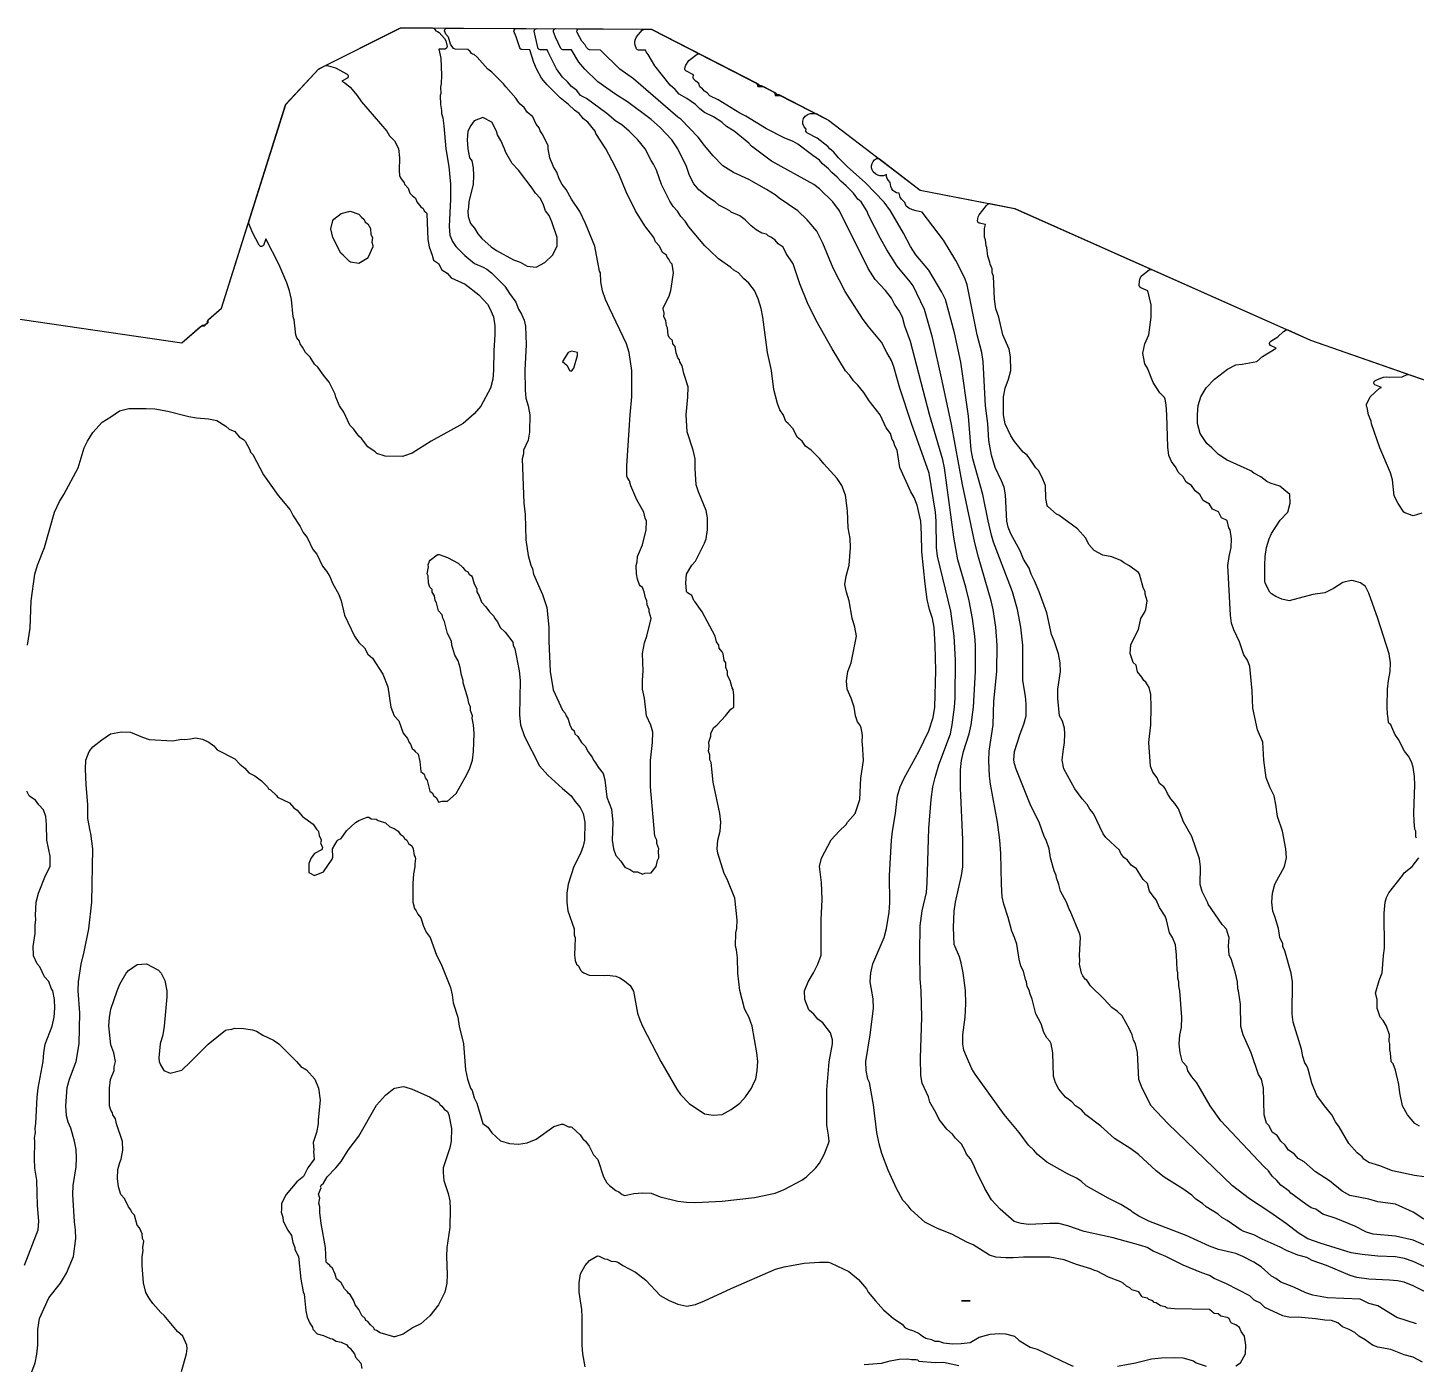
# Model space of a CAD drawing. Header units: millimetres. Extents: x 0 to 1688, y 0 to 1207.
# Drawn here: x 196.6 to 588.4, y 829.6 to 1206.6 of the extents above; entities that cross this region are included whole.
import ezdxf

# ---------------------------------------------------------------- set-up
doc = ezdxf.new("R2010")
doc.units = ezdxf.units.MM
doc.layers.add('CONTOUR_1m', color=8, linetype='Continuous')
doc.layers.add('CONTOUR_5m_INDEX', color=1, linetype='Continuous')

msp = doc.modelspace()

# ---------------------------------------------------------------- linework, layer by layer
at = {"layer": 'CONTOUR_1m'}
for points, elevation in [([(170.4, 1127.9), (240, 1117.81), (245.58, 1122.6), (245.86, 1122.72), (246.47, 1122.73), (247.27, 1123.54), (247.3, 1123.92), (247.48, 1124.23), (251.28, 1127.5), (269.31, 1184.9), (278.68, 1195.03), (301.67, 1206.57), (301.94, 1206.65), (372.46, 1206.27), (402.59, 1190.84), (402.82, 1190.65), (402.95, 1190.43), (403.56, 1190.34), (407.65, 1188.24), (407.95, 1187.96), (408.36, 1187.87), (422.5, 1180.62), (448.38, 1160.88), (475, 1155.7), (558.56, 1118.54), (672.82, 1078.62)], 524.3), ([(170.41, 1127.89), (240, 1117.81), (245.34, 1122.39), (245.69, 1122.52), (246.47, 1122.52), (247.48, 1123.54), (247.5, 1124.04), (247.69, 1124.41), (251.28, 1127.5), (269.41, 1185.07), (278.74, 1195.06), (301.74, 1206.6), (302.01, 1206.65), (310.74, 1206.6), (311.2, 1206.45), (311.72, 1205.82), (312.23, 1205.59), (312.64, 1205.28), (314.16, 1203.59), (314.5, 1202.94), (314.88, 1201.38), (314.75, 1200.9), (314.34, 1200.62), (312.52, 1200.59), (313.14, 1198.05), (313.27, 1193.25), (313.23, 1190.81), (313.04, 1190), (313.09, 1188.13), (312.96, 1187.5), (313.03, 1185.03), (313.32, 1183.32), (313.31, 1182.5), (313.7, 1181.2), (313.98, 1179), (314.56, 1172.51), (315.39, 1167.53), (315.82, 1162.53), (315.86, 1158.34), (315.52, 1150.54), (315.66, 1148.16), (316.39, 1146.39), (317.39, 1144.92), (319.93, 1142.45), (322.65, 1140.15), (325.03, 1139.14), (326.11, 1138.54), (327.46, 1137.54), (331.23, 1133.73), (332.51, 1131.67), (334.27, 1129.23), (335, 1127.25), (335.87, 1125.81), (336.6, 1124.19), (337.03, 1122.5), (337.16, 1117.19), (336.87, 1110.01), (336.91, 1104.43), (337.14, 1102.14), (337.8, 1099.95), (338.22, 1097.43), (338.11, 1092.55), (337.74, 1090.32), (336.47, 1087.5), (336.41, 1086.41), (336.05, 1085), (336.55, 1072.51), (336.92, 1069.38), (337.14, 1062.16), (337.76, 1057.79), (338.5, 1055), (338.95, 1053.96), (339.29, 1052.48), (341.77, 1046.81), (343.08, 1043.08), (343.6, 1037.54), (343.57, 1033.56), (344, 1025.02), (344.87, 1019.87), (347.49, 1014.1), (348.17, 1013.27), (348.47, 1012.5), (349.06, 1011.61), (349.52, 1010), (350, 1008.98), (350.71, 1008.27), (350.98, 1007.5), (351.76, 1006.72), (352.81, 1005), (353.91, 1003.91), (354.59, 1002.5), (355.83, 1000.83), (356.2, 1000), (356.8, 999.31), (357.5, 998.06), (358.91, 996.31), (359.44, 994.44), (360, 989.63), (361.28, 986.17), (361.69, 982.5), (361.45, 977.5), (361.87, 975), (362.5, 973.15), (363.92, 971.49), (365, 969.86), (366.63, 969.13), (367.5, 968.49), (368.64, 968.53), (370, 967.84), (370.68, 968.11), (372.5, 968.26), (373.91, 970), (374.26, 971.73), (374.65, 972.5), (374.51, 974.42), (374.66, 975), (374.1, 976.5), (374.1, 977.5), (373.48, 978.6), (372.25, 992.46), (372.33, 999.97), (372.81, 1004.99), (372.93, 1007.94), (372.39, 1009.89), (371.17, 1012.54), (370.58, 1017.48), (370.03, 1020.02), (370, 1022.47), (370.2, 1025.22), (370.07, 1030.13), (370.59, 1033.09), (371.25, 1035.02), (372.5, 1040), (371.95, 1041.9), (371.94, 1042.5), (371.37, 1043.81), (371.25, 1045), (370.87, 1045.87), (370.49, 1047.5), (370, 1048.73), (369.4, 1049.23), (369.23, 1049.48), (368.6, 1051.09), (368.31, 1052.56), (368.22, 1054.96), (368.52, 1056.02), (368.58, 1057.5), (370, 1060.76), (371.07, 1065), (371.13, 1067.5), (370.79, 1068.29), (370.42, 1070), (368.47, 1073.52), (366.76, 1077.46), (366.33, 1078.83), (365.67, 1079.88), (365.6, 1080.15), (365.58, 1083.11), (366.52, 1097.49), (367.02, 1102.52), (367, 1110), (366.24, 1115.02), (365.54, 1117.51), (360.72, 1127.51), (359.61, 1129.97), (358.73, 1132.43), (358.32, 1134.97), (358.14, 1137.5), (357.93, 1138.03), (356.58, 1145.02), (353.93, 1151.42), (352.32, 1154.82), (350.02, 1158.26), (348.52, 1161.02), (347.39, 1162.47), (346.54, 1164.03), (345.87, 1165.87), (344.88, 1167.38), (343.89, 1170), (343.4, 1172.5), (343.39, 1173.39), (341.76, 1176.74), (341.2, 1177.54), (340.9, 1178.4), (339.99, 1179.47), (339.06, 1181.56), (337.53, 1182.84), (336.68, 1184.18), (335.51, 1185.06), (335, 1185.65), (334.32, 1186.82), (331.44, 1189.95), (330.84, 1190.87), (327.51, 1194.09), (326.36, 1195), (323.39, 1198.39), (322.5, 1199.12), (322.02, 1199.24), (321.77, 1199.39), (321.36, 1200), (320.79, 1200.55), (317.2, 1200.57), (316.74, 1200.81), (315.84, 1201.98), (315.26, 1204), (314.52, 1204.84), (314.17, 1205.82), (314.22, 1206.11), (314.39, 1206.36), (314.63, 1206.53), (314.92, 1206.58), (372.39, 1206.28), (372.66, 1206.2), (402.5, 1190.88), (402.74, 1190.7), (402.89, 1190.37), (403.68, 1190.28), (407.54, 1188.3), (407.9, 1187.9), (408.48, 1187.81), (422.5, 1180.62), (448.38, 1160.88), (475, 1155.7), (558.56, 1118.54), (672.74, 1078.65)], 529.3), ([(196.48, 1032.48), (197.26, 1037.24), (197.5, 1044.96), (198.58, 1052.5), (199.33, 1055.03), (201.31, 1060.02), (204.09, 1070), (205.54, 1073.02), (206.76, 1075.01), (210.76, 1082.48), (212.5, 1088.19), (213.41, 1090.03), (214.94, 1092.45), (217.54, 1095.41), (220.01, 1096.91), (222.44, 1098.59), (225.08, 1099.21), (229.97, 1099.28), (232.46, 1099.14), (236.08, 1098.53), (242, 1096.98), (244.14, 1096.62), (247.54, 1096.33), (249.93, 1095.89), (252.5, 1094.3), (253.4, 1093.4), (255.02, 1092.77), (256.26, 1091.26), (257.46, 1090.53), (257.87, 1090.06), (259.23, 1087.57), (259.44, 1086.94), (260.05, 1086.25), (263.05, 1080.51), (267.22, 1074.74), (270.64, 1070.69), (271.48, 1068.94), (273.41, 1065.98), (274.27, 1064.27), (275.4, 1062.86), (276.97, 1059.47), (278.1, 1058.1), (279.77, 1054.77), (280.9, 1053.33), (281.77, 1051.85), (282.56, 1049.98), (284.31, 1046.74), (284.98, 1044.95), (285.93, 1040.93), (288.77, 1035), (290, 1033.27), (291.62, 1031.68), (292.5, 1029.95), (293.84, 1028.79), (296.75, 1024.25), (298.18, 1020.73), (298.99, 1015), (299.99, 1012.52), (301.25, 1011.15), (302.5, 1007.63), (303.72, 1006.17), (304.22, 1005), (304.6, 1004.51), (305, 1003.32), (305.49, 1002.99), (305.85, 1002.5), (306.72, 1001.68), (307.17, 999.64), (307.5, 996.79), (308.43, 996.04), (308.55, 995.79), (308.68, 995), (309.29, 994.25), (310, 991.25), (310.7, 990.8), (311.16, 990), (311.88, 989.44), (312.5, 988.17), (313.51, 988.46), (315, 988.43), (317.48, 990.63), (320, 995.11), (321.19, 997.48), (322.06, 1000), (322.37, 1002.52), (322.49, 1007.51), (322.36, 1010), (321.96, 1011.91), (322.02, 1012.5), (321.51, 1014), (321.52, 1015), (321.04, 1016.07), (320.77, 1017.52), (319.47, 1021.84), (319.44, 1022.5), (318.99, 1024.04), (318.62, 1026.15), (318.04, 1028.04), (317.07, 1029.69), (316.22, 1032.5), (316.13, 1033.63), (315.01, 1035.79), (314.15, 1039.15), (313.65, 1040.08), (313.53, 1041.03), (312.47, 1042.19), (311.87, 1044.37), (311.49, 1045.08), (311.36, 1046.36), (310.71, 1047.47), (310.66, 1048.16), (310, 1048.85), (309.68, 1049.92), (309.53, 1052.03), (309.29, 1052.62), (309.61, 1054.61), (309.52, 1055.14), (309.92, 1056.21), (310.12, 1056.49), (312.06, 1057.94), (312.32, 1058.04), (312.61, 1058.04), (315, 1057.21), (317.98, 1055.58), (319.38, 1054.43), (320, 1053.55), (320.75, 1053.14), (321.16, 1052.5), (321.77, 1052), (321.94, 1051.75), (322.5, 1049.79), (323.26, 1048.33), (323.27, 1047.5), (323.91, 1046.42), (324.6, 1044.6), (325.81, 1043.31), (326.84, 1041.84), (328.11, 1040.67), (328.37, 1040), (329.08, 1039.08), (329.86, 1037.5), (331.24, 1036.16), (333.4, 1033.36), (333.53, 1032.5), (334.02, 1031.41), (335.25, 1025.2), (335.48, 1022.46), (335.3, 1012.77), (335.62, 1010), (336.71, 1006.69), (340.97, 998.47), (343.34, 995.81), (347.49, 992), (349.93, 989.98), (350.92, 988.42), (352.48, 986.65), (353.3, 984.97), (353.76, 982.5), (353.7, 977.42), (353.3, 975.77), (352.51, 973.72), (350.65, 969.99), (349.05, 965), (348.66, 962.5), (348.72, 959.98), (349, 957.5), (350.72, 952.46), (350.78, 950.78), (351.07, 949.92), (350.89, 944.98), (351, 943.5), (351.45, 942.5), (351.97, 941.97), (352.5, 940.78), (352.89, 940.41), (353.48, 940), (354.98, 939.38), (359.22, 939.24), (360.04, 939.39), (362.46, 939.13), (363.64, 938.64), (364.96, 937.82), (366.53, 936.48), (367.49, 934.9), (368.65, 928.62), (369.25, 926.77), (370.03, 925.01), (375.23, 915.01), (379.72, 907.25), (380.79, 905.75), (383.19, 903.16), (387.5, 900.24), (390, 899.84), (392.5, 900.02), (395.01, 901.5), (397.5, 903.25), (399.08, 905.02), (400.83, 907.5), (401.33, 908.82), (401.99, 910), (402.41, 912.48), (402.56, 915), (402.25, 917.49), (401.02, 925), (400.08, 927.58), (399.15, 929.15), (398.85, 929.97), (397.52, 935.06), (396.97, 939.97), (396.8, 944.31), (396.56, 946.56), (396.29, 947.54), (396.37, 951.29), (396.63, 952.5), (396.74, 955), (396.09, 961.1), (393.96, 966.42), (393.04, 968.04), (391.25, 973.82), (391.11, 975), (391.33, 977.44), (391.96, 980), (392.16, 982.52), (391.84, 985.01), (390.01, 993.81), (389.43, 999.41), (389.07, 1000.08), (389.04, 1001.54), (388.7, 1002.54), (388.85, 1003.85), (388.75, 1005.1), (389.31, 1006.81), (389.36, 1007.57), (389.93, 1008.94), (390.09, 1009.18), (391.09, 1010.02), (393.47, 1012.49), (395, 1014.38), (395.81, 1015), (395.83, 1018.36), (395.62, 1020), (395.32, 1020.44), (394.81, 1022.5), (394.02, 1023.95), (393.98, 1025), (393.59, 1026.16), (393.59, 1027.5), (393.1, 1028.17), (392.8, 1030), (392.5, 1030.62), (391.67, 1031.59), (391.61, 1032.5), (390.93, 1033.43), (390.52, 1035), (386.87, 1041.84), (384.8, 1044.77), (384.49, 1045.08), (383.97, 1046.47), (382.71, 1047.19), (382.51, 1047.41), (382.4, 1047.68), (382.27, 1050.04), (382.43, 1052.46), (383.93, 1055), (385, 1056.2), (387.51, 1061.22), (387.96, 1062.5), (388.37, 1065), (388.37, 1068.35), (387.99, 1070.49), (385.81, 1075.76), (385.22, 1077.71), (384.88, 1082.35), (384.87, 1085.02), (384.31, 1087.52), (382.66, 1092.66), (382.32, 1097.5), (382.87, 1102.48), (382.88, 1105.38), (381.67, 1109.11), (381.24, 1111.24), (380.55, 1112.44), (380.45, 1112.95), (379.99, 1113.56), (379.5, 1114.93), (379.22, 1116.72), (378.57, 1117.48), (378.46, 1118.46), (377.58, 1119.31), (377.31, 1119.92), (377.05, 1122.03), (376.77, 1122.6), (376.61, 1124.11), (376.07, 1125.08), (376.11, 1126.11), (375.87, 1127.32), (375.9, 1127.6), (377.51, 1130.89), (378.04, 1132.5), (378.44, 1134.99), (378.76, 1137.5), (378.38, 1140), (377.89, 1140.44), (377.5, 1141.39), (376.98, 1141.91), (376.77, 1142.5), (375.68, 1143.28), (374.85, 1145), (373.74, 1146.24), (373.24, 1147.5), (370.71, 1150.77), (368.07, 1154.97), (365.4, 1160.36), (363.55, 1164.99), (362.36, 1167.49), (359.64, 1172.49), (356.88, 1176.84), (356.66, 1177.5), (354.58, 1180), (353.4, 1180.94), (352.2, 1182.5), (350.86, 1183.43), (349.13, 1185.01), (346.78, 1186.85), (343.11, 1190.56), (341.54, 1192.44), (340.14, 1195.09), (339.4, 1196.86), (338.23, 1200.46), (336.06, 1200.48), (335.79, 1200.56), (335.56, 1200.74), (335.43, 1200.99), (334.41, 1204.1), (333.77, 1205.72), (333.83, 1206.01), (333.99, 1206.26), (334.24, 1206.42), (334.53, 1206.48), (372.39, 1206.28), (372.66, 1206.2), (402.43, 1190.92), (402.7, 1190.69), (402.84, 1190.32), (403.53, 1190.3), (403.79, 1190.22), (407.52, 1188.3), (407.73, 1188.1), (407.84, 1187.84), (408.6, 1187.75), (422.5, 1180.62), (448.38, 1160.88), (475, 1155.7), (558.56, 1118.54), (672.67, 1078.68)], 534.3), ([(196.74, 824.93), (198.64, 830), (199.11, 832.49), (199.41, 835.02), (199.39, 839.39), (199.86, 842.53), (202.5, 848.33), (205.79, 852.48), (207.51, 855.28), (209.46, 860), (210.09, 865.06), (210.06, 867.54), (209.77, 869.8), (209.3, 877.53), (209.38, 880.05), (210.24, 885.26), (210.33, 887.82), (210.18, 890.15), (209.71, 892.51), (208.7, 896.17), (207.98, 897.91), (207.52, 899.69), (207.28, 902.5), (207.68, 907.68), (208.37, 910.02), (210.22, 915), (211.07, 920), (211.23, 928.71), (210.81, 934.96), (210.9, 937.46), (211.62, 942.46), (212.5, 945.94), (213.82, 952.48), (214.6, 959.98), (214.91, 974.97), (214.39, 979.36), (214.14, 980.07), (213.56, 983.56), (213.55, 987.52), (213.06, 993.04), (212.86, 997.52), (212.94, 1000.06), (213.89, 1002.46), (214.95, 1003.76), (217.48, 1005.77), (219.93, 1007.44), (223.02, 1008.01), (225.55, 1007.95), (228.96, 1006.48), (230.86, 1005.86), (237.5, 1005.44), (239.96, 1005.96), (240.88, 1005.89), (242.47, 1006.01), (243.88, 1006.29), (245.92, 1005.96), (247.63, 1005.13), (249.05, 1004.09), (250, 1002.95), (254.99, 1000.44), (256.42, 998.92), (257.8, 997.8), (258.95, 996.45), (260.64, 995.63), (262.53, 994.16), (264.17, 992.55), (264.46, 991.96), (265.02, 991.66), (266.78, 990.07), (267.05, 989.55), (270.43, 987.97), (271.6, 986.6), (272.55, 985.88), (274.11, 984.11), (277.08, 981.98), (278.02, 980.56), (278.48, 980.12), (278.62, 979.88), (278.82, 978.82), (279.38, 977.57), (279.37, 977.28), (279.17, 976.67), (279.75, 975.39), (279.68, 975.03), (279.46, 974.74), (277.5, 973.73), (276.58, 972.5), (275.86, 970.86), (275.88, 968.38), (277.5, 967.5), (280, 968.52), (282.5, 972.1), (282.69, 972.7), (282.54, 974.99), (283.92, 977.29), (284.2, 977.56), (285, 977.9), (286.46, 980.06), (289.04, 982.48), (289.97, 983), (292.35, 983.99), (292.77, 983.92), (293.47, 983.47), (294.91, 983.36), (295.48, 982.98), (297.49, 982.33), (298.74, 981.25), (300, 980.75), (301.07, 980.02), (301.69, 979.19), (302.49, 978.62), (302.92, 977.92), (303.49, 977.46), (304.01, 976.51), (304.98, 975.82), (305.35, 975.03), (305.6, 973.1), (305.87, 972.66), (305.94, 972.31), (305.75, 970.75), (305.83, 969.96), (305.45, 967.93), (305.22, 965.23), (305.25, 959.98), (305.69, 958.19), (306.19, 957.5), (306.59, 956.59), (307.5, 955.57), (308.21, 953.24), (308.98, 951.51), (310.11, 949.96), (311.9, 945.02), (313.26, 942.46), (315.88, 935.88), (316.31, 933.78), (316.57, 931.57), (317.89, 927.5), (318.27, 924.98), (319.49, 920), (320.13, 912.65), (320.61, 909.99), (321.46, 907.5), (321.94, 906.85), (322.5, 904.8), (323.28, 903.29), (325, 897.49), (326.4, 896.46), (327.5, 894.86), (330, 892.67), (332.52, 891.85), (335, 891.74), (337.5, 892.06), (340, 893.1), (344.97, 896.67), (347.21, 897.35), (347.64, 897.35), (349.11, 896.61), (349.81, 896.56), (350.08, 896.46), (352.47, 894.32), (353.18, 893.18), (353.93, 892.5), (355, 891.14), (356.22, 888.72), (357.39, 887.39), (358.99, 882.5), (360, 880.77), (360.69, 879.99), (362.5, 878.65), (363.39, 878.28), (364.25, 877.5), (365, 877.25), (367.55, 877.76), (370.04, 877.94), (372.43, 877.85), (375.02, 876.85), (379.97, 875.59), (382.48, 875.31), (384.99, 875.28), (392.51, 875.58), (401.66, 876.67), (407.5, 877.88), (409.98, 878.87), (415, 881.51), (416.34, 882.52), (418.95, 885), (420, 886.37), (421.33, 888.82), (422.51, 891.85), (422.66, 892.5), (422.5, 894.22), (422.03, 897.09), (422.09, 907.06), (422.72, 914.96), (423.66, 919.98), (423.61, 921.11), (423.06, 923.06), (420.92, 925.9), (419.5, 926.95), (418.36, 928.36), (417.14, 929.36), (416.95, 929.6), (415.81, 932.5), (415.74, 934.92), (416.78, 937.46), (418.27, 939.99), (419.46, 942.49), (420.41, 945), (420.43, 954.98), (420.69, 960.71), (420.58, 965.56), (420, 970), (420.55, 972.41), (423.23, 977.52), (425.49, 979.98), (427.5, 981.85), (427.91, 982.56), (430, 985), (431.4, 988.9), (431.61, 994.95), (432.39, 999.9), (432.14, 1004.62), (431.97, 1005.12), (432.07, 1007.07), (431.7, 1009.18), (431.37, 1010), (430.7, 1010.8), (430.14, 1012.56), (429.78, 1015.02), (428.94, 1017.49), (427.83, 1020.04), (427.57, 1022.4), (427.97, 1025), (428.93, 1027.52), (430.42, 1035), (429.98, 1037.52), (429.17, 1040.05), (428.35, 1044.97), (427.55, 1047.46), (427.14, 1049.56), (427.51, 1051.97), (428.32, 1055), (428.77, 1060), (428.59, 1062.52), (428.06, 1065.61), (427.87, 1070.35), (427.33, 1074.83), (426.29, 1077.5), (425, 1079.45), (421.18, 1083.63), (420, 1085.18), (417.59, 1087.48), (416.07, 1088.57), (415.11, 1090), (413.69, 1091.19), (412.5, 1093.54), (411.17, 1094.99), (410.48, 1095.57), (409.82, 1097.32), (408.8, 1098.84), (408.14, 1100.68), (407.07, 1104.63), (406.39, 1109.98), (405.29, 1115.03), (404.03, 1124.99), (403.55, 1127.48), (402.71, 1130.17), (401.6, 1132.5), (400, 1134.62), (398.51, 1135.94), (397.16, 1137.5), (395.8, 1138.25), (394.99, 1139.02), (391.47, 1141.47), (388.98, 1143.95), (387.6, 1145.1), (383.08, 1150.51), (382.06, 1152.06), (380.87, 1153.37), (379.9, 1154.9), (378.69, 1156.19), (377.75, 1157.7), (375.37, 1162.46), (373.96, 1166.44), (373.18, 1168.18), (372.48, 1169.23), (370.75, 1172.5), (368.72, 1174.99), (366.27, 1177.49), (364.24, 1179.24), (362.5, 1180.31), (359.97, 1182.49), (354.25, 1186.72), (352.52, 1187.57), (351.46, 1188.97), (350, 1190.11), (348.87, 1191.4), (347.45, 1192.71), (345.78, 1195.05), (343.28, 1199.91), (343.13, 1200.44), (341.11, 1200.45), (340.83, 1200.53), (340.61, 1200.72), (340.45, 1201.04), (339.46, 1205.68), (339.51, 1205.97), (339.67, 1206.22), (339.92, 1206.39), (340.21, 1206.45), (372.32, 1206.29), (372.6, 1206.23), (402.36, 1190.96), (402.67, 1190.67), (402.78, 1190.26), (403.63, 1190.25), (403.9, 1190.17), (407.44, 1188.34), (407.69, 1188.09), (407.79, 1187.78), (408.45, 1187.77), (408.72, 1187.69), (422.5, 1180.62), (448.38, 1160.88), (475, 1155.7), (558.56, 1118.54), (672.6, 1078.7)], 539.3), ([(590.15, 830.19), (587.5, 831.58), (584.96, 832.29), (581.24, 833.72), (577.55, 834.47), (576.04, 834.99), (573.97, 836.45), (572.12, 837.5), (570.99, 838.52), (569.43, 839.43), (567.51, 840.15), (566.27, 841.27), (564.42, 841.92), (562.54, 842), (559.92, 842.43), (555.02, 842.88), (552.82, 842.83), (550.74, 843.24), (545.67, 845.62), (544.37, 846.87), (542.6, 847.7), (541.41, 848.91), (534.85, 852.33), (531.33, 853.83), (530, 854.68), (527.85, 855.39), (522.55, 857.59), (517.71, 860), (514.12, 861.55), (512.48, 862.52), (510.62, 863.13), (502.81, 865.3), (494.64, 867.1), (490.01, 868.62), (487.5, 869.28), (484.99, 869.33), (479.05, 869.05), (476.89, 869.34), (474.9, 869.86), (470.94, 873.4), (468.49, 875.98), (466.66, 879.19), (464.18, 884.15), (463.43, 885.96), (462.55, 887.55), (461.41, 888.9), (461, 890), (460.01, 891.65), (458.36, 893.35), (457.5, 894.53), (455.93, 895.93), (453.72, 898.67), (452.89, 900.42), (451.1, 903.55), (450.7, 905.01), (448.98, 908.93), (448.61, 911.05), (448.46, 915.98), (448.87, 927.51), (448.65, 934.99), (448.36, 938.39), (448.25, 945.76), (448.36, 953.32), (448.92, 957.54), (450.19, 962.71), (450.39, 965.4), (450.79, 980.77), (451.44, 988.96), (451.98, 992.47), (452.6, 995.11), (453.65, 998.67), (456.92, 1007.5), (457.41, 1009.99), (458.1, 1014.98), (458.24, 1017.49), (458.31, 1028.3), (457.98, 1035.01), (457.06, 1042.04), (453.27, 1057.55), (453.02, 1060.03), (452.91, 1067.49), (452.73, 1069.98), (450.95, 1080.98), (445.96, 1095.01), (442.66, 1104.98), (440.99, 1110.97), (440.29, 1112.79), (438.95, 1115.03), (437.5, 1117.98), (433.73, 1122.48), (432.15, 1124.62), (427.21, 1132.26), (423.85, 1138.81), (420.91, 1145.9), (419.22, 1149.25), (416.5, 1152.48), (413.82, 1154.99), (408.61, 1158.56), (407.48, 1159.5), (404.99, 1161.07), (400.01, 1163.8), (395.75, 1165.82), (392.73, 1167.73), (389.98, 1170.49), (387.52, 1173.42), (385.77, 1175.81), (380.85, 1180.85), (379.96, 1181.43), (367.52, 1192.29), (363.66, 1195), (358.18, 1200.36), (355.12, 1200.38), (354.68, 1200.58), (354.24, 1201.11), (353.84, 1201.82), (352.89, 1202.83), (351.58, 1205.36), (351.53, 1205.72), (351.62, 1206), (351.81, 1206.22), (352.14, 1206.38), (372.32, 1206.29), (372.6, 1206.23), (402.22, 1191.03), (402.56, 1190.68), (402.66, 1190.15), (403.84, 1190.14), (404.11, 1190.06), (407.3, 1188.42), (407.58, 1188.1), (407.67, 1187.67), (408.68, 1187.66), (408.95, 1187.58), (422.5, 1180.62), (448.38, 1160.88), (475, 1155.7), (558.56, 1118.54), (672.47, 1078.75)], 549.3), ([(588.42, 841), (582.93, 842.82), (577.5, 846.08), (575, 846.73), (572.5, 847.95), (563.31, 848.31), (559.17, 849.12), (557.21, 849.71), (553.85, 851.33), (550.17, 852.72), (548.76, 853.76), (547.48, 854.44), (544.57, 857.09), (542.49, 858.4), (539.4, 860), (537.5, 860.85), (532.55, 862.02), (530.02, 862.96), (523.4, 865.92), (512.89, 869.99), (510.04, 871.38), (508.31, 872.48), (507.9, 872.92), (505.01, 874.66), (501.43, 876.46), (495.27, 879.96), (493.77, 881.23), (492.52, 882.06), (489.98, 883.28), (484.13, 886.63), (481.38, 888.88), (480.46, 890.02), (478.96, 891.46), (476.32, 895.01), (472.05, 900.03), (463.94, 911.46), (462.97, 912.97), (461.42, 916.39), (460.73, 918.22), (460.41, 919.93), (460.4, 922.55), (461.1, 927.48), (461.31, 931.29), (461.22, 935.02), (460.54, 939.99), (459.99, 942.81), (459.48, 944.51), (457.99, 947.98), (457.78, 952.82), (458, 957.46), (458.36, 959.97), (460.09, 967.48), (460.38, 969.98), (460.42, 977.51), (459.76, 992.24), (459.81, 997.34), (460.06, 999.95), (460.62, 1002.47), (462.19, 1007.48), (462.73, 1009.99), (463.42, 1014.99), (464.01, 1025.01), (463.97, 1032.49), (463.8, 1034.99), (463.15, 1040.01), (462.25, 1045.01), (461.3, 1048.81), (458.98, 1056.54), (457.91, 1062.92), (455.21, 1082.49), (454.75, 1084.73), (450.97, 1097.51), (445.65, 1118.13), (444.09, 1122.47), (443.38, 1125), (442.5, 1126.78), (441.15, 1128.65), (440.32, 1130.32), (438.59, 1132.51), (435.68, 1135.68), (433.74, 1138.69), (425.58, 1154.99), (423.77, 1157.5), (420.02, 1161.23), (418.36, 1162.48), (406.46, 1169.03), (400.83, 1173.23), (399.99, 1174.14), (395.88, 1177.48), (393.76, 1178.76), (392.39, 1180), (390.02, 1181.51), (387.5, 1182.77), (386.22, 1183.78), (384.99, 1185.03), (382.51, 1186.73), (380.4, 1187.95), (379.24, 1189.21), (377.83, 1190.43), (373.47, 1195.89), (371.61, 1199.08), (371.03, 1199.84), (370.92, 1200.29), (368.88, 1200.32), (368.61, 1200.43), (368.37, 1200.71), (367.95, 1201.76), (367.85, 1202.23), (367.85, 1202.78), (368.01, 1203.41), (368.37, 1204.05), (369.95, 1206.01), (370.39, 1206.28), (372.32, 1206.29), (372.66, 1206.2), (402.15, 1191.07), (402.48, 1190.71), (402.6, 1190.1), (403.94, 1190.09), (404.21, 1190.01), (407.23, 1188.45), (407.51, 1188.14), (407.61, 1187.61), (408.79, 1187.6), (409.06, 1187.52), (422.5, 1180.62), (448.38, 1160.88), (475, 1155.7), (558.56, 1118.54), (672.4, 1078.77)], 554.3), ([(596.99, 847.03), (587.51, 851.74), (585, 852.73), (583.11, 853.13), (580.86, 853.35), (574.97, 853.63), (571.63, 854.07), (569.68, 854.61), (563.04, 857.49), (558.96, 858.87), (557.5, 859.68), (554.97, 860.42), (551.75, 861.68), (549.98, 862.68), (544.9, 864.87), (542.52, 866.08), (539.68, 867.1), (538.97, 867.48), (535.01, 870.18), (533.52, 871.02), (532.49, 871.9), (529.05, 874.05), (528.02, 875), (526.16, 876.16), (525, 877.31), (522.51, 879.14), (517.28, 882.34), (514.98, 884.16), (509.99, 888.77), (507.86, 890.39), (503.26, 893.26), (499.32, 896.8), (495.15, 899.96), (493.87, 901.37), (492.2, 902.48), (491.17, 903.67), (489.39, 905), (487.55, 907.18), (486.54, 909.04), (485.97, 910.92), (485.82, 917.5), (485.33, 920), (485, 920.78), (484.14, 921.68), (483.3, 923.21), (482.5, 925.64), (481.01, 928.5), (480, 932.63), (479.32, 934.32), (479.22, 935), (478.61, 936.16), (478.4, 937.5), (478.08, 938.18), (477.5, 940.54), (476.79, 941.91), (476.32, 943.85), (475.62, 948.15), (475.03, 950), (474.21, 951.79), (473.17, 955.66), (471.97, 959.41), (471.56, 961.51), (471.3, 965.02), (471.17, 973.66), (470.89, 977.49), (470.23, 982.51), (468.2, 993.23), (467.94, 995.47), (467.74, 999.96), (467.88, 1002.54), (469.01, 1009.98), (469.16, 1016.68), (470.04, 1025.02), (470.12, 1032.48), (469.73, 1037.51), (468.98, 1042.49), (468.43, 1044.99), (464.81, 1057.3), (463.77, 1061.3), (460.3, 1077.79), (457.21, 1094.7), (454.59, 1107.09), (451.82, 1119.31), (449.64, 1127.14), (446.36, 1133.86), (445.56, 1135.01), (441.87, 1139.43), (438.95, 1143.98), (437.17, 1147.19), (433.84, 1153.79), (433.36, 1155), (431.78, 1157.5), (430.84, 1158.34), (429.53, 1160.02), (427.51, 1162.03), (425.96, 1163.38), (425, 1164.49), (423.42, 1165.85), (422.5, 1166.86), (420.79, 1168.28), (420, 1169.29), (418.05, 1170.59), (413.85, 1173.82), (412.5, 1174.61), (409.97, 1175.62), (404.98, 1178.18), (399.2, 1181.67), (397.45, 1182.52), (391.35, 1186.32), (388.99, 1187.47), (388.25, 1188.25), (387.51, 1188.75), (386.97, 1189.47), (386.23, 1190.03), (385.97, 1190.97), (385.04, 1191.55), (384.43, 1192.29), (384.31, 1192.7), (384.43, 1193.41), (382.3, 1194.51), (382.09, 1194.72), (381.97, 1195), (382.03, 1195.6), (382.22, 1196.13), (383.14, 1197.4), (385.49, 1199.16), (385.76, 1199.28), (386.27, 1199.22), (402.07, 1191.11), (402.41, 1190.75), (402.54, 1190.04), (403.97, 1190.04), (404.32, 1189.95), (407.19, 1188.46), (407.41, 1188.15), (407.5, 1187.55), (408.9, 1187.54), (409.17, 1187.46), (422.5, 1180.62), (448.38, 1160.88), (475, 1155.7), (558.56, 1118.54), (672.33, 1078.8)], 559.3), ([(597.54, 854.03), (587.52, 858.55), (585.02, 859.4), (582.5, 859.91), (577.48, 860.11), (573.07, 860.54), (570.04, 861.08), (561.28, 863.76), (557.75, 865), (555.04, 866.64), (551.71, 869.22), (547.09, 872.5), (541.33, 876.29), (536.51, 879.97), (518.31, 897.49), (513.61, 902.48), (510.98, 907.46), (510.06, 909.96), (509.69, 917.52), (509.14, 920), (508.57, 921.07), (508.2, 922.5), (507.49, 924.11), (505.39, 927.89), (504.06, 929.09), (502.5, 930.21), (500.21, 932.73), (496.46, 936.34), (495.42, 937.92), (494.98, 938.26), (494.29, 939.16), (493.92, 939.94), (493.32, 942.5), (493.44, 943.44), (493.31, 945.06), (493.66, 950), (493.44, 950.94), (490.74, 957.48), (490.42, 957.96), (489.71, 960), (488, 963.04), (487.51, 964.98), (486.85, 966.8), (486.79, 967.5), (486.21, 968.78), (485.14, 972.45), (484.75, 975), (483.91, 977.49), (483.41, 978.48), (481.97, 982.52), (479.57, 987.12), (475.43, 997.46), (475.01, 998.95), (474.83, 1000), (475, 1002.5), (476.57, 1007.47), (477.68, 1010.2), (478.29, 1012.52), (478.31, 1015.83), (478.09, 1018.1), (477.34, 1022.5), (477.31, 1032.48), (476.8, 1037.52), (475.81, 1042.52), (474.39, 1047.49), (469.09, 1061.55), (468.52, 1063.5), (467.55, 1067.52), (466.07, 1075.01), (463.23, 1085.03), (462.77, 1087.54), (462.05, 1097.06), (459.82, 1112.3), (458.05, 1120.56), (455.49, 1130), (454.52, 1132.04), (450.84, 1138.31), (447.2, 1142.55), (445.66, 1144.97), (443.71, 1148.72), (440.02, 1154.98), (438.19, 1157.48), (432.98, 1162.95), (427.82, 1167.52), (425.36, 1169.98), (424.05, 1171.55), (422.92, 1172.5), (422.36, 1173.18), (419.29, 1175.52), (416.56, 1176.92), (416.29, 1177.16), (416.16, 1177.51), (416.2, 1178), (415.62, 1178.69), (415.29, 1179.52), (415.26, 1180.32), (415.46, 1181.01), (415.96, 1181.75), (416.76, 1182.3), (417.46, 1182.48), (418.72, 1182.5), (419, 1182.42), (422.55, 1180.58), (448.38, 1160.88), (475, 1155.7), (558.56, 1118.54), (672.26, 1078.82)], 564.3), ([(590.54, 870.57), (587.52, 872.49), (582.5, 874.8), (577.55, 875.44), (574.99, 876.15), (569.67, 877.23), (567.5, 878.43), (563.85, 881.33), (559.97, 883.92), (556.7, 886.7), (555.04, 887.69), (553.93, 888.93), (552.35, 890.01), (551.42, 891.42), (550.14, 892.54), (549.14, 894.14), (547.73, 895.08), (546.88, 896.88), (546.15, 897.58), (545.45, 899.97), (545.22, 907.5), (544.67, 910), (543.86, 911.35), (541.74, 917.48), (539.49, 922.5), (538.84, 924.91), (538.73, 931.21), (538.2, 934.98), (538.01, 935.55), (537.89, 937.53), (537.4, 939.98), (536.84, 941.83), (536.2, 943.67), (535.53, 945.08), (535.42, 947.55), (535.61, 950), (535.35, 950.43), (534.86, 952.36), (533.56, 953.66), (529.62, 959.4), (529.43, 960.01), (527.99, 962.99), (527.42, 964.96), (527.47, 969.95), (527.22, 972.22), (525, 978.48), (522.7, 982.63), (521.24, 986.27), (520.29, 987.79), (519.07, 989.16), (518.16, 990.59), (517.49, 992.05), (517.13, 992.5), (515.9, 993.49), (515.3, 995), (514.05, 996.6), (513.4, 998.36), (512.95, 1005), (513.45, 1010.01), (513.6, 1014.99), (513.51, 1018.51), (513.02, 1020.52), (512.03, 1022.03), (511.51, 1022.54), (510.96, 1023.46), (509.75, 1024.98), (509.3, 1026.8), (508.5, 1027.61), (507.6, 1030.12), (507.83, 1032.54), (508.91, 1034.96), (510, 1036.85), (510.67, 1039.96), (511.73, 1041.73), (512.03, 1042.5), (512.39, 1044.98), (511.89, 1046.85), (511.87, 1047.5), (511.29, 1048.78), (510.28, 1052.5), (510, 1052.95), (507.24, 1054.99), (505.77, 1055.77), (505, 1056.39), (502.42, 1057.42), (499.97, 1057.85), (497.51, 1059.15), (495.96, 1060.91), (495.15, 1062.65), (492.79, 1065.29), (487.51, 1069.14), (486.82, 1069.43), (484.38, 1071.62), (484.21, 1071.92), (483.83, 1073.83), (483.73, 1077.5), (482.75, 1080), (481.74, 1081.74), (481.03, 1082.5), (479.36, 1085.01), (478.53, 1086.03), (477.44, 1086.9), (474.98, 1089.96), (473.97, 1091.53), (472.33, 1094.88), (471.9, 1097.5), (471.94, 1102.5), (472.35, 1105), (473.35, 1107.48), (474, 1110), (473.83, 1113.86), (473.45, 1115.96), (471.75, 1120), (470.54, 1124.99), (469.78, 1127.34), (469.33, 1130.05), (469.07, 1136.57), (468.72, 1137.54), (468.66, 1138.66), (468.09, 1139.94), (468.03, 1140.53), (467.5, 1142.21), (467.19, 1144.69), (466.96, 1145.14), (466.85, 1146.85), (466.56, 1147.58), (466.57, 1150), (466.84, 1151.18), (465, 1151.55), (464.66, 1151.84), (464.54, 1152.19), (464.77, 1153.29), (465.04, 1153.84), (467.12, 1156.55), (467.47, 1156.91), (467.79, 1157.05), (468.08, 1157.05), (475.08, 1155.67), (558.56, 1118.54), (667.35, 1080.54)], 574.3), ([(590.57, 882.49), (587.83, 882.86), (581.69, 884.19), (578.09, 885.57), (574.97, 886.51), (573.62, 887.48), (573.11, 888.11), (571.71, 889.29), (569.38, 891.88), (566.63, 896.6), (565.54, 898.04), (564.52, 900), (562.45, 902.49), (560.34, 905.45), (558.87, 908.86), (557.9, 912.9), (557.5, 913.79), (556.93, 914.6), (556.36, 916.41), (555.95, 918.48), (553.59, 926.09), (553.35, 928.39), (553.4, 937.47), (553.05, 939.97), (551.27, 946.24), (550.76, 947.46), (550.69, 948.19), (549.91, 950), (549.45, 952.52), (548.47, 955.95), (547.87, 957.47), (547.61, 960), (547.83, 962.5), (548.47, 965), (551.16, 970.02), (551.71, 972.5), (551.61, 975), (550.65, 980), (549.17, 984.17), (548.75, 987.49), (548.24, 990), (547.16, 992.2), (546.03, 995.03), (545.34, 1000.03), (545.1, 1005.1), (543.55, 1008.55), (542.22, 1014.72), (542.05, 1019.57), (541.43, 1026.43), (540.72, 1028.22), (539.76, 1029.76), (538.45, 1033.43), (536.87, 1036.82), (536.22, 1038.71), (535.95, 1040.97), (535.18, 1054.92), (535.54, 1057.47), (536.16, 1060.02), (536.23, 1062.5), (535.88, 1064.98), (535.52, 1065.57), (535, 1067.68), (533.45, 1068.4), (532.56, 1070.06), (530.88, 1070.88), (530, 1072.27), (528.27, 1073.27), (527.32, 1075), (525.98, 1076.03), (524.97, 1077.5), (523.44, 1078.44), (522.63, 1080), (521.19, 1081.29), (520.59, 1082.5), (519.29, 1084.29), (518.52, 1085.96), (518.26, 1088.29), (517.99, 1097.49), (517.81, 1100.28), (517.5, 1101.85), (517.31, 1102.31), (516.01, 1103.63), (514.12, 1106.62), (512.51, 1110.64), (511.79, 1111.84), (511.37, 1113.82), (511.25, 1114.88), (511.81, 1117.5), (512.92, 1120.02), (513.59, 1125), (513.55, 1128.52), (512.58, 1132.43), (510.62, 1133.3), (510.34, 1133.51), (510.17, 1133.97), (510.27, 1135.18), (510.47, 1135.99), (510.88, 1136.64), (513.02, 1138.36), (513.28, 1138.5), (513.78, 1138.46), (558.56, 1118.54), (667.24, 1080.57)], 579.3), ([(588.41, 978.06), (588.24, 978.4), (588.23, 980), (587.98, 980.56), (587.77, 982.76), (587.64, 985.18), (587.99, 993), (587.9, 995.42), (587.49, 998.05), (587.05, 999.55), (586.21, 1001.18), (585.06, 1002.56), (583.36, 1005.83), (582.33, 1007.33), (581.15, 1010), (580.67, 1010.44), (580.52, 1010.77), (580.39, 1012.5), (580.22, 1012.88), (580.14, 1015.16), (580.27, 1020.03), (580.53, 1022.53), (581.01, 1025.01), (581.09, 1027.5), (580.73, 1030.02), (577.49, 1040), (575.01, 1047.1), (574.06, 1049.06), (572.6, 1050.1), (570.66, 1050.63), (570.02, 1050.67), (567.69, 1050.18), (565.03, 1048.47), (562.54, 1047.22), (559.22, 1046.73), (552.54, 1044.97), (550.46, 1045.46), (548.76, 1046.21), (547.54, 1046.91), (547.05, 1047.42), (545.75, 1049.94), (545.65, 1050.62), (545.63, 1055.02), (545.77, 1057.53), (546.12, 1060), (546.89, 1062.46), (547.53, 1063.95), (550, 1067.78), (552.13, 1070), (552.79, 1072.5), (552.74, 1075), (549.83, 1077.33), (547.43, 1078.04), (546.19, 1078.69), (544.48, 1080), (542.55, 1081.01), (541.65, 1081.65), (534.86, 1084.79), (532.5, 1086.31), (530.73, 1088.19), (529.31, 1089.36), (527.37, 1092.17), (526.65, 1095), (526.62, 1097.53), (526.84, 1100.07), (527.54, 1102.53), (529.08, 1105.06), (531.4, 1107.5), (535.07, 1110.35), (537.5, 1111.57), (539.23, 1111.71), (543.39, 1112.5), (545, 1113.93), (548.86, 1116.29), (547.2, 1117.06), (546.96, 1117.5), (547.05, 1118), (547.31, 1118.27), (549.33, 1119.5), (550.93, 1120.98), (551.65, 1121.42), (552.16, 1121.39), (558.56, 1118.54), (667.14, 1080.61)], 584.3), ([(589.9, 1069.71), (587.54, 1068.97), (585.12, 1069.79), (584.83, 1069.98), (583.22, 1072.46), (582.18, 1074.63), (581.62, 1079.09), (581.1, 1081.1), (578.09, 1088.12), (575.76, 1094.91), (575.67, 1095.67), (574.86, 1097.47), (574.49, 1099.49), (574.28, 1099.93), (574.34, 1100.37), (575.36, 1102.55), (578, 1104.95), (578.57, 1105.19), (576.7, 1105.88), (576.5, 1106.09), (576.4, 1106.36), (576.48, 1106.85), (576.66, 1107.07), (577, 1107.26), (579.11, 1108.06), (579.94, 1108.22), (580.83, 1108.12), (584.39, 1108.18), (585.76, 1108.85), (586.27, 1108.86), (667, 1080.66)], 589.3), ([(195.66, 857.53), (199.5, 867.5), (199.68, 870.01), (199.33, 874.35), (199.08, 881.56), (198.6, 884.97), (198.48, 887.53), (198.58, 892.47), (198.47, 893.5), (198.75, 895), (198.64, 896.16), (198.83, 897.52), (199.19, 904.97), (199.5, 907.52), (200.88, 914.98), (201.07, 917.46), (201.52, 919.93), (203.45, 925), (203.98, 927.48), (204.17, 930.02), (204.13, 932.5), (203.6, 935), (203.2, 935.69), (202.5, 937.57), (201.32, 938.87), (200, 941.7), (199.26, 942.6), (198.23, 944.87), (198.16, 945.15), (198.08, 947.5), (198.64, 951.17), (198.66, 953.61), (198.83, 955), (198.71, 956.27), (198.97, 960), (199.59, 962.55), (201.57, 967.47), (202.85, 970), (202.89, 970.37), (202.89, 972.9), (201.95, 977.5), (201.9, 981.88), (201.68, 984.16), (200.99, 985.99), (199.67, 987.47), (198.76, 988.76), (197.42, 989.56), (197.01, 990), (196.27, 991.27)], 534.3), ([(589.25, 896.75), (587.98, 897.53), (585.86, 900), (584.51, 902.54), (583.73, 906.17), (583.49, 908.52), (582.51, 912.61), (581.83, 914.33), (581.37, 914.86), (581.25, 915.12), (581.13, 917.48), (580.91, 918.4), (580.89, 920), (580.72, 920.75), (580.82, 922.5), (579.93, 925), (579.04, 926.54), (578.22, 927.51), (577.5, 929.47), (577.36, 929.98), (577.34, 932.5), (576.87, 934.27), (577.89, 937.87), (578.77, 940.02), (579.12, 944.96), (579.45, 946.95), (579.33, 956.87), (579.6, 960), (579.98, 961.31), (580.59, 962.57), (584.47, 967.48), (584.96, 968.28), (587.25, 970), (589.08, 972.48)], 584.3), ([(432.55, 829.5), (437.5, 829.94), (439.96, 830.61), (442.45, 831.03), (444.93, 831.11), (445.96, 830.96), (447.25, 830.99), (447.61, 830.87), (448.02, 830.5), (452.58, 830.1), (455, 830.17), (459.29, 829.26)], 549.3)]:
    msp.add_lwpolyline(points, dxfattribs=dict(at, elevation=elevation))
for points, elevation in [([(258.97, 1151.41), (258.95, 1151.92), (269.37, 1185.02), (278.53, 1194.9), (280.38, 1195.88), (280.7, 1195.96), (281.39, 1195.9), (283.38, 1195.37), (286.7, 1193.59), (286.9, 1193.38), (287.01, 1193.1), (287.01, 1192.81), (286.89, 1192.54), (286.61, 1192.3), (285.17, 1191.58), (286.08, 1191.08), (287.5, 1189.92), (289.56, 1187.54), (290.73, 1185.71), (297.93, 1177.5), (298.67, 1176.17), (300.01, 1174.78), (301.21, 1172.57), (301.44, 1169.97), (301.38, 1166.36), (301.48, 1165), (301.78, 1164.31), (302.76, 1162.88), (302.87, 1162.5), (303.88, 1161.39), (304.37, 1160), (305, 1159.29), (306, 1158.57), (306.37, 1157.5), (307.5, 1156.17), (308.15, 1155.7), (308.44, 1155), (309.06, 1154.4), (309.21, 1154.14), (309.43, 1146.93), (309.84, 1144.84), (310.68, 1142.54), (311.05, 1141.05), (312.48, 1140.17), (313.38, 1138.38), (314.88, 1137.46), (316.07, 1136.07), (320.02, 1134.35), (323.83, 1131.33), (326.26, 1128.66), (326.98, 1127.46), (328.03, 1125.11), (328.36, 1122.54), (328.36, 1120.02), (328.09, 1115.58), (327.99, 1110.03), (327.77, 1107.5), (327.14, 1104.97), (324.41, 1099.94), (322.5, 1097.7), (319.39, 1095), (310.41, 1090), (305, 1086.66), (302.63, 1085.76), (302.36, 1085.71), (297.4, 1085.8), (295.08, 1086.52), (294.56, 1087.06), (292.54, 1088.41), (290.74, 1090.74), (289.98, 1091.39), (288.51, 1093.51), (287.49, 1094.57), (285.71, 1098.19), (284.57, 1100), (283.51, 1102.42), (283.33, 1103.33), (281.63, 1106.63), (279.98, 1108.62), (278.43, 1110.93), (277.48, 1111.74), (276.24, 1113.74), (274.9, 1115.04), (274.09, 1116.59), (273.45, 1117.47), (273.2, 1118.2), (272.5, 1119.22), (272.18, 1120.04), (271.74, 1124.22), (271.47, 1125.09), (271.01, 1130.02), (270.43, 1132.48), (269.67, 1134.69), (267.42, 1139.94), (263.73, 1147.12), (263.07, 1145.21), (262.84, 1145.03), (262.56, 1144.95), (262.27, 1144.98), (262.01, 1145.12), (261.83, 1145.35), (260.02, 1148.87), (258.97, 1151.41)], 534.3), ([(320.74, 1155), (320.88, 1153.38), (321.47, 1151.47), (322.63, 1150.13), (323.53, 1148.53), (324.74, 1147.21), (327.35, 1144.88), (328.86, 1143.83), (333.67, 1141.21), (335.54, 1140.48), (337.5, 1139.44), (340, 1139.12), (342.5, 1140.39), (344.66, 1142.5), (345.99, 1145), (345.96, 1147.5), (344.43, 1151.91), (343.65, 1153.65), (342.66, 1155.03), (341.97, 1156.94), (341.12, 1158.62), (339.86, 1160), (338.91, 1161.43), (335.01, 1166.49), (333.26, 1168.37), (331.44, 1171.44), (331.1, 1172.52), (330.01, 1174.88), (329.08, 1176.49), (328.88, 1177.5), (327.56, 1180), (325, 1181.3), (322.5, 1180.38), (321.58, 1179.08), (320.79, 1177.5), (320.56, 1175), (320.78, 1172.52), (321.23, 1170), (321.72, 1169.39), (321.84, 1169.11), (322.21, 1167.16), (322.32, 1164.97), (322.23, 1162.5), (321.01, 1157.52), (320.95, 1155.95), (320.74, 1155)], 524.3), ([(291.82, 1151.85), (292.51, 1151.32), (293.24, 1150.03), (293.36, 1148.36), (293.81, 1147.46), (293.65, 1146.15), (293.93, 1145.19), (293.9, 1144.82), (292.59, 1141.91), (292.31, 1141.59), (289.99, 1140.15), (287.59, 1140.53), (287.33, 1140.71), (285.59, 1142.5), (284.95, 1143.03), (282.62, 1147.47), (282.06, 1149.96), (282.65, 1152.32), (282.89, 1152.66), (285.01, 1154.27), (287.5, 1154.91), (289.98, 1154.03), (290.7, 1153.2), (291.52, 1152.52), (291.82, 1151.85)], 539.3), ([(347.5, 1112.5), (348.82, 1111.37), (349.45, 1110), (350, 1109.77), (350.65, 1110.66), (351.72, 1114.22), (351.72, 1115), (350, 1115.37), (349.08, 1115), (347.5, 1112.5)], 524.3), ([(460.02, 847.5), (462.48, 847.5), (462.49, 847.5), (462.48, 847.5), (460.02, 847.5)], 539.3)]:
    msp.add_lwpolyline(points, close=True, dxfattribs=dict(at, elevation=elevation))
at = {"layer": 'CONTOUR_5m_INDEX'}
for points, elevation in [([(537.48, 829.14), (538.81, 830), (540.23, 832.5), (540.25, 835), (539.88, 837.5), (538.92, 838.87), (538.47, 840), (537.5, 840.72), (536.23, 841.19), (536.05, 841.41), (535.59, 842.5), (535, 842.83), (533.26, 843.18), (532.5, 843.81), (531.34, 843.91), (530, 845.04), (520.18, 845.22), (518.07, 845.45), (517.5, 845.77), (516.17, 846.04), (515, 846.89), (514.43, 847.06), (513.99, 847.5), (512.91, 847.87), (512.5, 848.23), (511.13, 848.54), (510.9, 848.74), (510.12, 850), (508.13, 850.58), (507.5, 851.14), (506.56, 851.61), (505.63, 852.5), (505.02, 852.81), (501.57, 854.14), (498.35, 855.85), (497.53, 856.02), (496.51, 856.51), (492.52, 857.72), (489.02, 859.02), (485, 859.83), (477.52, 859.84), (474.62, 859.59), (472.53, 859.59), (469.78, 859.79), (467.92, 860.38), (463.3, 863.27), (461.52, 864.06), (457.52, 866.24), (453.05, 868), (449.66, 869.71), (445.82, 873.21), (445, 874.33), (443.47, 875.92), (441.73, 879.2), (439.34, 884.37), (437.52, 889.09), (436.8, 891.78), (436.13, 895.03), (435.24, 902.75), (434.09, 909.07), (433.66, 910), (433.13, 912.5), (433.08, 915), (434.29, 922.51), (435.26, 930), (435.16, 932.69), (434.28, 937.47), (434.44, 940), (435.04, 942.56), (438.22, 950), (438.85, 952.51), (439.64, 957.12), (439.81, 959.82), (439.76, 967.52), (440.3, 977.48), (440.55, 980.03), (441.45, 985.02), (441.94, 990), (442.76, 992.54), (443.9, 994.98), (447.98, 1002.49), (450.79, 1008.28), (452.02, 1012.02), (452.5, 1014.96), (452.77, 1025.28), (452.64, 1032.49), (452.33, 1037.47), (451.83, 1039.98), (451.04, 1042.53), (450.39, 1045.35), (449.75, 1049.73), (448.85, 1058.82), (448.8, 1063.79), (448.55, 1067.48), (447.51, 1071.94), (446.66, 1074.16), (445.71, 1075.77), (442.68, 1082.64), (441.88, 1087.5), (441.23, 1088.73), (440.85, 1090), (440.49, 1090.54), (440, 1092.2), (438.79, 1093.79), (437.14, 1097.5), (433.97, 1101.4), (432.48, 1103.78), (430.83, 1105.8), (429.56, 1107.06), (428.54, 1108.54), (427.33, 1109.83), (423.52, 1116.04), (419.05, 1124.03), (416.56, 1129.02), (414.38, 1134.41), (412.51, 1140.01), (410.57, 1143.01), (409.71, 1144.71), (408.27, 1145.72), (407.5, 1146.69), (406.39, 1147.5), (405.5, 1147.96), (405, 1148.41), (403.7, 1148.71), (402.15, 1149.69), (400.73, 1150.8), (399.04, 1152.5), (397.52, 1153.59), (395.07, 1154.61), (394.63, 1155), (393.28, 1155.76), (391.53, 1156.59), (390.54, 1157.5), (388.69, 1158.74), (385.97, 1160.97), (384.53, 1162.59), (383.34, 1164.96), (382.45, 1167.52), (380.02, 1172.48), (378.35, 1175.01), (375.01, 1178.47), (372.49, 1180.75), (365.82, 1185.79), (362.48, 1187.84), (357.46, 1191.44), (353.77, 1194.98), (352.05, 1196.97), (349.96, 1200.4), (347.56, 1200.42), (347.15, 1200.6), (346.97, 1200.84), (345.44, 1204.01), (344.92, 1205.51), (344.93, 1205.88), (345.07, 1206.14), (345.29, 1206.33), (345.58, 1206.42), (372.32, 1206.29), (372.6, 1206.23), (402.29, 1190.99), (402.6, 1190.7), (402.72, 1190.21), (403.74, 1190.19), (404, 1190.11), (407.37, 1188.38), (407.62, 1188.13), (407.73, 1187.72), (408.57, 1187.71), (408.83, 1187.64), (422.5, 1180.62), (448.38, 1160.88), (475, 1155.7), (558.56, 1118.54), (672.54, 1078.72)], 544.3), ([(594.19, 861.71), (587.5, 864.58), (582.48, 865.7), (576.17, 866.28), (574.37, 866.87), (571.02, 868.54), (565.77, 870.75), (561.99, 871.94), (560, 873.37), (558.73, 873.78), (557.24, 874.76), (552.98, 877.86), (552.48, 878.39), (550.14, 880.14), (549, 881.47), (547.68, 882.68), (546.67, 884.17), (545.32, 885.37), (533.21, 898.28), (530.24, 902.53), (526.49, 908.99), (525.04, 910.68), (523.94, 912.4), (523.6, 913.6), (522.48, 914.87), (522.31, 915.17), (521.71, 917.5), (521.49, 920), (521.69, 922.46), (522.12, 924.63), (522.22, 927.52), (521.63, 934.97), (521.34, 936.34), (521.36, 937.5), (521.08, 938.54), (521.05, 940), (520.86, 940.86), (520.76, 944.99), (520.47, 947.95), (519.59, 950), (518.75, 951.33), (517.89, 954.98), (517.5, 956.01), (515.94, 958.44), (515, 960.66), (514.12, 961.62), (513.13, 963.08), (512.5, 965.22), (511.29, 966.34), (509.38, 969.38), (507.9, 970.4), (506.85, 971.85), (505.87, 972.59), (505, 973.73), (504.59, 974.6), (500.81, 978.25), (500, 979.23), (497.27, 985), (496.23, 986.22), (495.5, 987.5), (494.07, 989.11), (491.99, 991.92), (488.91, 997.54), (488.48, 1000.03), (488.69, 1002.47), (489.13, 1005.02), (489.25, 1007.5), (489.1, 1009.1), (488.53, 1011.01), (487.71, 1012.58), (487.19, 1017.45), (487.25, 1020.04), (487.96, 1025), (487.89, 1027.5), (487.41, 1029.98), (486.23, 1033.71), (485.47, 1035.46), (484.11, 1041.64), (481.96, 1047.51), (480.67, 1050.64), (479.66, 1052.5), (479.15, 1054.15), (477.5, 1056.7), (476.57, 1059.1), (473.96, 1063.91), (473.21, 1065.78), (472.84, 1067.5), (472.43, 1074.91), (472.05, 1077.03), (471.33, 1078.85), (469.5, 1082.57), (468.53, 1086.07), (467.76, 1090.2), (467.45, 1095.01), (466.84, 1100.03), (466.2, 1112.52), (465.75, 1115.01), (464.5, 1120.02), (461.66, 1134.13), (461.02, 1135.99), (458.49, 1141.01), (455.01, 1146.75), (448.94, 1154.66), (447.22, 1155), (446.21, 1155.29), (445.23, 1155.78), (444.45, 1156.36), (444.02, 1157.35), (443.13, 1158.31), (442.77, 1158.82), (442.42, 1159.95), (441.75, 1160.11), (441.23, 1160.35), (440.71, 1160.76), (440.36, 1161.2), (440.08, 1161.88), (439.88, 1163.02), (439.4, 1163.52), (439.05, 1164.17), (438.92, 1164.73), (438.92, 1165.23), (438, 1164.84), (437.04, 1164.84), (436.42, 1165.04), (435.86, 1165.37), (435.15, 1166.03), (434.87, 1166.53), (434.69, 1167.17), (434.68, 1167.74), (434.83, 1168.39), (435.1, 1168.9), (435.54, 1169.39), (436.08, 1169.75), (436.52, 1169.81), (436.86, 1169.67), (448.38, 1160.88), (475.08, 1155.67), (558.56, 1118.54), (667.48, 1080.49)], 569.3), ([(239.91, 827.53), (241.34, 832.5), (241.53, 834.03), (241.47, 835), (240.29, 837.5), (238.81, 838.81), (235.01, 843.4), (234.09, 844.18), (231.83, 846.78), (230.78, 848.21), (229.88, 849.83), (229.27, 852.55), (228.89, 857.48), (228.83, 860), (229.14, 861.64), (229.04, 862.53), (229.31, 864.31), (228.98, 865.07), (228.89, 866.39), (228.1, 868.1), (227.47, 868.81), (226.67, 871.67), (225.98, 872.44), (225.69, 873.19), (225, 874.05), (223.89, 876.39), (222.82, 877.54), (222.13, 879.62), (221.93, 881.98), (222.02, 884.51), (222.5, 886.48), (222.96, 887.5), (223.39, 889.98), (223.28, 892.48), (221.57, 897.44), (221.33, 898.83), (220.57, 899.95), (220.49, 900.49), (219.99, 901.25), (219.66, 902.53), (219.61, 907.45), (219.93, 909.9), (220.98, 912.5), (220.99, 913.48), (221.36, 915), (220.84, 917.5), (220, 919.72), (219.47, 925.06), (219.59, 927.45), (220, 929.77), (221.83, 934.99), (222.53, 936.79), (224.32, 939.94), (224.98, 940.72), (227.47, 942.38), (230.03, 942.54), (233.42, 940.82), (234.19, 939.97), (235.28, 937.83), (235.82, 935), (235.82, 933.29), (235.05, 924.98), (234.68, 922.5), (233.92, 920), (233.56, 916.06), (233.66, 915), (234.03, 914.05), (235, 912.5), (236.73, 911.73), (240, 912.59), (242.51, 914.91), (247.47, 919.95), (252.39, 923.86), (252.71, 923.97), (254.13, 924.13), (255.04, 924.39), (257.45, 924.33), (260, 923.94), (261.09, 923.59), (262.89, 922.49), (265.92, 920.99), (267.4, 919.99), (272.43, 915.02), (273.62, 913.62), (275.25, 912.69), (277.58, 910.02), (278.58, 907.5), (279.07, 904.07), (278.52, 898.54), (278.54, 897.42), (278.06, 894.95), (277.12, 892.12), (277.29, 890.12), (277.15, 889.65), (277.34, 887.51), (275.6, 885), (274.41, 882.54), (272.5, 881.05), (269.51, 877.5), (268.21, 875), (268.21, 873.22), (268.06, 872.5), (268.52, 871.06), (268.59, 870), (269.91, 867.41), (271, 865.97), (271.41, 863.91), (271.92, 862.57), (271.94, 861.94), (272.93, 860), (273.61, 853.63), (274.28, 850.02), (274.52, 849.38), (275.01, 844.71), (275.44, 842.92), (276.18, 841.18), (276.87, 840.05), (277.01, 839.51), (278.21, 838.21), (280, 837.75), (281.9, 836.9), (282.53, 836.81), (283.6, 836.1), (285.03, 835.85), (286.56, 835.05), (287.01, 834.51), (287.54, 834.13), (288.17, 833.16), (288.79, 832.52), (289.08, 831.58), (290.52, 829.95), (290.87, 828.37)], 544.3), ([(353.86, 828.91), (353.21, 832.54), (353.03, 835.03), (353.01, 843.02), (352.88, 845.01), (352.18, 849.95), (352.17, 852.55), (352.51, 855.12), (353.87, 857.5), (355.06, 858.88), (357.15, 860.07), (357.43, 860.16), (357.79, 860.12), (359.34, 859.34), (360.09, 859.28), (361.21, 858.71), (362.46, 858.6), (363.22, 858.32), (364.51, 857.49), (368.04, 855.63), (370.93, 853.35), (375, 849), (377.52, 847.56), (379.97, 846.57), (382.5, 845.95), (385, 846.47), (387.49, 847.5), (395.01, 850.99), (407.55, 856.39), (410.03, 857.09), (415.62, 858.16), (420.02, 858.38), (422.42, 858.38), (423.12, 858.25), (425.01, 857.23), (428.22, 855.76), (430.94, 853.53), (433.25, 850.88), (433.72, 849.98), (435.75, 847.49), (438.05, 844.99), (440.89, 842.52), (443.33, 840.87), (444.1, 840), (444.98, 839.46), (446.53, 839.03), (448.14, 838.31), (449.06, 837.5), (450, 836.99), (451.58, 836.58), (452.5, 836.15), (453.64, 836.09), (455, 835.61), (457.48, 835.4), (459.98, 835.42), (462.5, 835.7), (465.04, 837.24), (468.1, 838.1), (470.75, 838.3), (472.5, 838.19), (474.96, 837.56), (476.34, 836.34), (479.46, 834.46), (481.38, 833.82), (490.01, 829.75), (491.59, 829.09)], 544.3), ([(504.07, 829.09), (509.16, 830), (513.63, 831.09), (516.5, 831.46), (520.03, 831.55), (522.5, 831.39), (525.48, 830.61), (526.23, 830), (529.1, 829.09)], 544.3)]:
    msp.add_lwpolyline(points, dxfattribs=dict(at, elevation=elevation))
at = {"layer": 'CONTOUR_5m_INDEX', "elevation": 544.3}
msp.add_lwpolyline([(278.97, 876.47), (278.66, 877.29), (278.64, 877.57), (279.34, 879.34), (279.21, 879.76), (279.33, 880.17), (280, 880.7), (281.02, 882.52), (283.47, 884.99), (284.98, 886.81), (286.96, 890.03), (290, 893.93), (295, 902.74), (297.5, 905.5), (299.91, 907.43), (300.18, 907.54), (302.5, 907.97), (302.96, 907.9), (305.04, 907.24), (309.96, 905.01), (312.32, 903.64), (312.57, 903.41), (312.86, 902.86), (313.45, 902.43), (314.03, 901.53), (314.99, 900.88), (315.38, 899.93), (316.1, 896.1), (316.02, 892.5), (315.65, 890.62), (313.82, 885), (313.75, 883.74), (313.97, 881.47), (315.2, 877.75), (315.66, 875.75), (315.79, 873.32), (315.64, 868.19), (314.82, 862.52), (314.69, 860.02), (314.87, 854.9), (314.8, 852.5), (314.3, 849.97), (312.5, 846.39), (310, 843.26), (307.52, 841.05), (305.35, 840), (302.53, 838.1), (300.13, 837.38), (299.84, 837.35), (296, 838.45), (295, 839.11), (294.52, 839.32), (294.29, 839.58), (294.15, 840), (293.26, 840.76), (292.5, 841.71), (291.98, 841.97), (291.73, 842.5), (290.83, 843.33), (290, 845.09), (288.93, 846.37), (288.61, 847.5), (287.5, 849.32), (287.1, 849.55), (286.83, 850), (285.92, 850.86), (285, 852.55), (283.66, 853.69), (283.34, 855), (282.5, 856.89), (282.06, 857.1), (281.85, 857.5), (281.01, 858.1), (280.8, 858.41), (280.56, 862.52), (279.35, 869.32), (278.98, 872.45), (279, 874), (278.74, 875.03), (278.97, 876.47)], close=True, dxfattribs=at)

doc.saveas('drawing.dxf')
